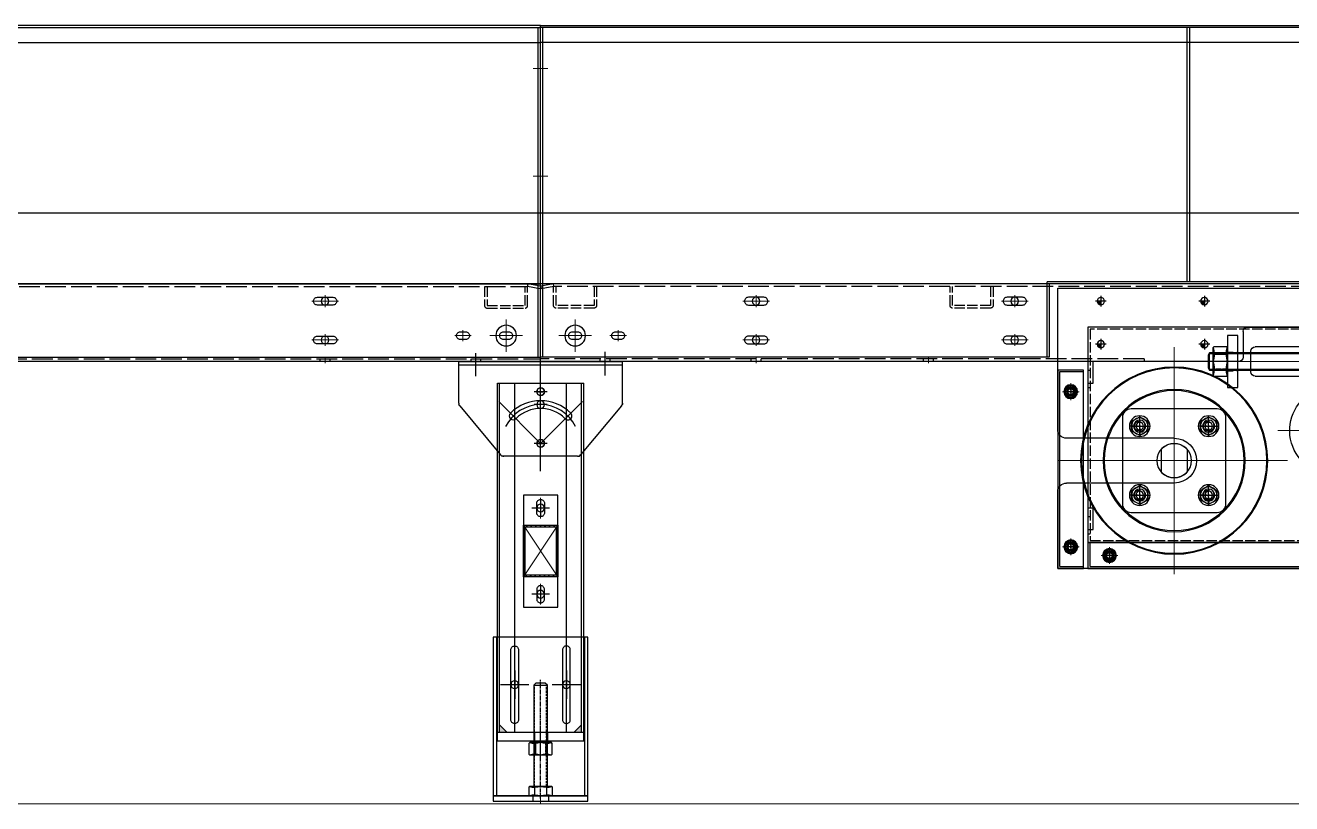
# Model space of a CAD drawing. Header units: millimetres. Extents: x 845401 to 948039, y 511594 to 550263.
# Drawn here: x 899721 to 901190, y 544184 to 545087 of the extents above; entities that cross this region are included whole.
import ezdxf

# ---------------------------------------------------------------- set-up
doc = ezdxf.new("R2010")
doc.units = ezdxf.units.MM
for name, pattern in [('ACAD_ISO02W100', [15, 12, -3]), ('CENTER', [0]), ('CENTER1', [28, 25, -1, 1, -1]), ('CENTER2', [28.575, 19.05, -3.175, 3.175, -3.175]), ('DASHED', [0.75, 0.5, -0.25]), ('HIDDEN', [0.375, 0.25, -0.125])]:
    doc.linetypes.add(name, pattern=pattern)
for name, color, linetype in [('00', 7, 'Continuous'), ('21', 1, 'Continuous'), ('2细线层', 4, 'Continuous'), ('3中心线层', 1, 'CENTER'), ('4虚线层', 6, 'DASHED'), ('5剖面线层', 2, 'Continuous'), ('虚线', 4, 'ACAD_ISO02W100')]:
    doc.layers.add(name, color=color, linetype=linetype)
for name, color, linetype, lineweight in [('A-剖-0.10mm.......SECT-L01', 255, 'Continuous', 18), ('中心线', 1, 'CENTER', 9), ('剖面线', 6, 'Continuous', 15), ('粗实线', 7, 'Continuous', 30), ('细实线', 2, 'Continuous', 18)]:
    doc.layers.add(name, color=color, linetype=linetype, lineweight=lineweight)

# ---------------------------------------------------------------- blocks, each defined once
blk = doc.blocks.new('G$C56B2856F')
at = {"linetype": 'ByBlock', "lineweight": -2}
h = blk.add_hatch(dxfattribs=at)
h.set_pattern_fill('ANSI31', color=0, scale=0.2, style=0)
h.set_pattern_definition([(45, (-3782.49265, -49905.5814), (-0.449012806, 0.449012806), [])])
h.paths.add_polyline_path([(4.25, 0), (0, 0), (0, -4.25, 0.4142136)])
at = {"color": 1, "linetype": 'CENTER', "lineweight": -2, "ltscale": 3}
for p, q in [((-6.25, 0), (6.25, 0)), ((0, 6.25), (0, -6.25))]:
    blk.add_line(p, q, dxfattribs=at)
at = {"color": 0, "linetype": 'ByBlock', "lineweight": -2}
blk.add_circle((0, 0), 4.25, dxfattribs=at)
blk = doc.blocks.new('G$C93B904BA')
at = {"color": 1, "linetype": 'CENTER', "lineweight": -2, "ltscale": 3}
for p, q in [((-7, 0), (7, 0)), ((0, 7), (0, -7))]:
    blk.add_line(p, q, dxfattribs=at)
at = {"color": 0, "linetype": 'ByBlock', "lineweight": -2}
blk.add_circle((0, 0), 5, dxfattribs=at)
blk = doc.blocks.new('A$C09AA00CB')
blk.add_circle((9, 9), 4.4)
at = {"layer": '2细线层'}
blk.add_arc((9, 9), 6, 160.1448, 98.7462, dxfattribs=at)
at = {"layer": '3中心线层'}
for p, q in [((9, 0), (9, 18)), ((18, 9), (0, 9))]:
    blk.add_line(p, q, dxfattribs=at)
blk = doc.blocks.new('A$C58936E23')
at = {"color": 0, "linetype": 'ByBlock', "lineweight": -2}
for p, q in [((676, 248), (676, 272)), ((560, 226.9), (560, 238)), ((600, 226.9), (600, 238))]:
    blk.add_line(p, q, dxfattribs=at)
blk.add_lwpolyline([(859, 90), (865, 90), (865, 65), (859, 65)], close=True, dxfattribs=at)
for centre in [(420, 35), (500, 35)]:
    blk.add_circle(centre, 5, dxfattribs=at)
for centre, radius, start, end in [((50, 295), 50, 90.0059, 231.409), ((580, 180), 51, 113.0888, 66.9112)]:
    blk.add_arc(centre, radius, start, end, dxfattribs=at)
at = {"color": 0, "linetype": 'ByBlock'}
for centre, start, end in [((671, 272), 0, 90), ((555, 238), 0, 90), ((605, 238), 90, 180), ((671, 248), 270, 0)]:
    blk.add_arc(centre, 5, start, end, dxfattribs=at)
at = {"layer": '中心线', "color": 1, "linetype": 'CENTER2', "ltscale": 8}
for p, q in [((60, 286.5), (60, 323.5)), ((94, 325), (116, 325)), ((105, 318), (105, 332)), ((204.2, 330), (215.8, 330)), ((210, 335.8), (210, 324.2)), ((554.2, 330), (565.8, 330)), ((560, 335.8), (560, 324.2)), ((32, 305), (88, 305)), ((125.2, 305), (144.2, 305)), ((94, 285), (116, 285)), ((105, 278), (105, 292)), ((245.2, 260), (216.7, 260)), ((680.8, 260), (709.3, 260)), ((765, 176), (765, 110.1)), ((427.2, 35), (412.7, 35)), ((420, 27.7), (420, 42.2)), ((507.2, 35), (492.7, 35)), ((500, 27.7), (500, 42.2))]:
    blk.add_line(p, q, dxfattribs=at)
at = {"layer": '中心线', "color": 1, "linetype": 'CENTER2', "ltscale": 15}
for p, q in [((680, 260), (248, 260)), ((580, 115.3), (580, 244.7)), ((644.7, 180), (515.3, 180)), ((900, 145), (734, 145))]:
    blk.add_line(p, q, dxfattribs=at)
at = {"layer": '粗实线'}
for p, q in [((900, 345), (50, 345)), ((900, 181), (900, 345)), ((251, 248), (251, 272)), ((256, 277), (671, 277)), ((350, 20), (18.8, 255.9)), ((555, 243), (256, 243)), ((671, 243), (605, 243)), ((765, 171), (890, 171)), ((765, 119), (890, 119)), ((900, 20), (900, 109)), ((350, 20), (900, 20))]:
    blk.add_line(p, q, dxfattribs=at)
for points in [[(109, 320.5), (101, 320.5, -0.414214), (96.5, 325, -0.414214), (101, 329.5), (109, 329.5, -0.414214), (113.5, 325, -0.414214)], [(50.5, 320.5), (69.5, 320.5, -0.414214), (85, 305, -0.414214), (69.5, 289.5), (50.5, 289.5, -0.414214), (35, 305, -0.414214)], [(109, 280.5), (101, 280.5, -0.414214), (96.5, 285, -0.414214), (101, 289.5), (109, 289.5, -0.414214), (113.5, 285, -0.414214)]]:
    blk.add_lwpolyline(points, format="xyb", close=True, dxfattribs=at)
for points in [[(129, 325), (141, 325), (141, 285), (129, 285)], [(192, 295), (198, 295), (198, 270), (192, 270)], [(235, 290), (223, 290), (223, 230), (235, 230)], [(691, 290), (703, 290), (703, 230), (691, 230)], [(859, 260), (865, 260), (865, 235), (859, 235)]]:
    blk.add_lwpolyline(points, close=True, dxfattribs=at)
at = {"layer": '粗实线', "linetype": 'CENTER1'}
for centre in [(210, 330), (560, 330)]:
    blk.add_circle(centre, 3.25, dxfattribs=at)
at = {"layer": '粗实线'}
for centre, radius, start, end in [((256, 272), 5, 90, 180), ((256, 248), 5, 180, 270), ((890, 181), 10, 270, 0), ((765, 145), 26, 90, 270), ((890, 109), 10, 0, 90)]:
    blk.add_arc(centre, radius, start, end, dxfattribs=at)
at = {"layer": '细实线', "linetype": 'CENTER1'}
for centre in [(210, 330), (560, 330)]:
    blk.add_arc(centre, 4, 180, 90, dxfattribs=at)
at = {"layer": '虚线', "linetype": 'DASHED', "ltscale": 0.5}
for p, q in [((129, 313.5), (141, 313.5)), ((129, 296.5), (141, 296.5)), ((223, 271), (235, 271)), ((703, 271), (691, 271)), ((223, 249), (235, 249)), ((703, 249), (691, 249))]:
    blk.add_line(p, q, dxfattribs=at)
at = {"color": 0, "linetype": 'ByBlock', "lineweight": -2, "extrusion": (0, 0, -1), "xscale": -1, "zscale": -1}
for name, p in [('G$C56B2856F', (-170, 330)), ('G$C56B2856F', (-450, 330)), ('G$C56B2856F', (-730, 330)), ('G$C56B2856F', (-850, 330)), ('G$C56B2856F', (-730, 280)), ('G$C56B2856F', (-850, 280)), ('G$C93B904BA', (-885, 225)), ('G$C93B904BA', (-134.7, 191.8)), ('G$C93B904BA', (-338.3, 46.7)), ('G$C93B904BA', (-885, 45)), ('G$C93B904BA', (-590, 35)), ('G$C93B904BA', (-840, 35))]:
    blk.add_blockref(name, p, dxfattribs=at)
at = {"color": 0, "linetype": 'ByBlock', "lineweight": -2}
for p in [(716, 176), (796, 176), (716, 96), (796, 96)]:
    blk.add_blockref('A$C09AA00CB', p, dxfattribs=at)
blk = doc.blocks.new('A$C4725517A')
for p, q in [((116.6, 144.8), (116.6, 118.4)), ((146.6, 144.8), (146.6, 118.4))]:
    blk.add_line(p, q)
for radius in [108.5, 107.5, 20]:
    blk.add_circle((131.6, 131.6), radius)
at = {"layer": '中心线', "ltscale": 10}
for p, q in [((131.6, 263.2), (131.6, 0)), ((263.2, 131.6), (0, 131.6))]:
    blk.add_line(p, q, dxfattribs=at)
blk = doc.blocks.new('A$C2DEA4E17')
for p, q in [((116.6, 144.8), (116.6, 118.4)), ((146.6, 144.8), (146.6, 118.4))]:
    blk.add_line(p, q)
for radius in [82.5, 81.2, 20]:
    blk.add_circle((131.6, 131.6), radius)
at = {"layer": '中心线', "ltscale": 10}
for p, q in [((131.6, 263.2), (131.6, 0)), ((263.2, 131.6), (0, 131.6))]:
    blk.add_line(p, q, dxfattribs=at)
blk = doc.blocks.new('M20XA')
at = {"layer": '中心线', "ltscale": 5}
blk.add_line((0, 12.4), (0, -12.7), dxfattribs=at)
at = {"layer": '粗实线', "color": 2}
for p, q in [((-8.7, -8.1), (-8.7, 6.2)), ((8.7, -8.1), (8.7, 6.2))]:
    blk.add_line(p, q, dxfattribs=at)
blk.add_lwpolyline([(-16, 7.6), (16, 7.6), (17, 6.6), (17, -8.4), (16, -9.4), (-16, -9.4), (-17, -8.4), (-17, 6.6)], close=True, dxfattribs=at)
for centre, start, end in [((-8.6, 34), 253.9372, 288.0244), ((8.6, 34), 251.9756, 286.0628), ((-8.6, -35.8), 71.9756, 106.0628), ((8.6, -35.8), 73.9372, 108.0244)]:
    blk.add_arc(centre, 27.8, start, end, dxfattribs=at)
at = {"layer": '虚线', "ltscale": 0.5}
for p, q in [((-8.8, 7.6), (-8.8, -9.4)), ((8.8, 7.6), (8.8, -9.4))]:
    blk.add_line(p, q, dxfattribs=at)
for points in [[(-10, -9.4), (-10, 7.6)], [(10, 7.6), (10, -9.4)]]:
    blk.add_lwpolyline(points, dxfattribs=at)
blk = doc.blocks.new('G$CD5F4420C')
at = {"color": 0, "linetype": 'ByBlock', "lineweight": -2}
for p, q in [((1.5, 20), (1.5, 0)), ((523.5, 0), (523.5, 20))]:
    blk.add_line(p, q, dxfattribs=at)
at = {"layer": '中心线', "ltscale": 10}
blk.add_line((525, 10), (0, 10), dxfattribs=at)
at = {"layer": '粗实线'}
blk.add_lwpolyline([(0, 10), (0, 17.5), (1.5, 20), (523.5, 20), (525, 17.5), (525, 2.5), (523.5, 0), (1.5, 0), (0, 2.5), (0, 10)], dxfattribs=at)
at = {"layer": '细实线', "ltscale": 10}
for p, q in [((0.7, 18.8), (524.3, 18.8)), ((0.7, 1.2), (524.3, 1.2))]:
    blk.add_line(p, q, dxfattribs=at)
blk = doc.blocks.new('G$CA2CF0012')
at = {"rotation": 89.99999999999999}
for p in [(13.1, 17), (42.1, 17), (151.3, 17), (207.3, 17), (510.1, 17)]:
    blk.add_blockref('M20XA', p, dxfattribs=at)
at = {"color": 0, "linetype": 'ByBlock', "lineweight": -2}
blk.add_blockref('G$CD5F4420C', (0, 7), dxfattribs=at)
blk = doc.blocks.new('A$C040F782D12')
for p, q in [((862828.4, -655715.1), (862866.9, -655715.1)), ((862828.4, -655715.1), (862828.4, -655715.1)), ((862863.9, -655718.1), (862831.4, -655718.1)), ((862865.4, -655752.1), (862865.4, -655719.6)), ((862868.4, -655716.6), (862868.4, -655755.1)), ((862868.4, -655755.1), (862868.4, -655755.1))]:
    blk.add_line(p, q)
for centre, radius, start, end in [((862831.4, -655715.1), 3, 180, 270), ((862866.9, -655716.6), 1.5, 0, 90), ((862863.9, -655719.6), 1.5, 0, 90), ((862868.4, -655752.1), 3, 180, 270)]:
    blk.add_arc(centre, radius, start, end)
blk = doc.blocks.new('A$C433C1705')
at = {"layer": '虚线', "ltscale": 5}
blk.add_blockref('A$C040F782D12', (-862828.4, 655755.1), dxfattribs=at)
blk = doc.blocks.new('A$C13691031')
at = {"layer": '虚线'}
for p, q in [((5, 40), (5, 18)), ((8, 40), (8, 18)), ((52, 18), (52, 40)), ((55, 18), (55, 40)), ((8, 18), (52, 18)), ((8, 15), (52, 15))]:
    blk.add_line(p, q, dxfattribs=at)
for centre, start, end in [((8, 18), 180, 270), ((52, 18), 270, 0)]:
    blk.add_arc(centre, 3, start, end, dxfattribs=at)
blk = doc.blocks.new('A$C2CE218CC')
at = {"layer": '中心线', "ltscale": 4}
for p, q in [((810, 75.2), (810, 88.8)), ((1110, 75.2), (1110, 88.8)), ((803.2, 82), (816.8, 82)), ((1103.2, 82), (1116.8, 82)), ((803.2, 37), (816.8, 37)), ((810, 30.2), (810, 43.8)), ((1103.2, 37), (1116.8, 37)), ((1110, 30.2), (1110, 43.8))]:
    blk.add_line(p, q, dxfattribs=at)
at = {"layer": '中心线', "ltscale": 3}
for p, q in [((1270, 48.5), (1270, 35.5)), ((1320, 48.5), (1320, 35.5)), ((1279.5, 42), (1260.5, 42)), ((1329.5, 42), (1310.5, 42))]:
    blk.add_line(p, q, dxfattribs=at)
at = {"layer": '中心线', "ltscale": 2}
for p, q in [((910, 10), (910, 17)), ((1110, 10), (1110, 17)), ((1285, 10), (1285, 17))]:
    blk.add_line(p, q, dxfattribs=at)
at = {"layer": '粗实线'}
for p, q in [((0, 102), (1360, 102)), ((0, 57), (0, 102)), ((1360, 12), (1360, 102)), ((540, 52), (5, 52)), ((545, 47), (545, 17)), ((550, 12), (1360, 12))]:
    blk.add_line(p, q, dxfattribs=at)
for points in [[(1273, 46.5), (1267, 46.5, 0.414214), (1262.5, 42), (1262.5, 42, 0.414214), (1267, 37.5), (1273, 37.5, 0.414214), (1277.5, 42), (1277.5, 42, 0.414214)], [(1323, 46.5), (1317, 46.5, 0.414214), (1312.5, 42), (1312.5, 42, 0.414214), (1317, 37.5), (1323, 37.5, 0.414214), (1327.5, 42), (1327.5, 42, 0.414214)]]:
    blk.add_lwpolyline(points, format="xyb", close=True, dxfattribs=at)
for centre in [(810, 82), (1110, 82), (810, 37), (1110, 37)]:
    blk.add_circle(centre, 4.5, dxfattribs=at)
for centre, start, end in [((5, 57), 180, 270), ((540, 47), 0, 90), ((550, 17), 180, 270)]:
    blk.add_arc(centre, 5, start, end, dxfattribs=at)
at = {"layer": '虚线', "ltscale": 2}
for p, q in [((15, 102), (0.2, 99.4)), ((0.2, 99.4), (0.7, 96.4)), ((15.3, 99), (0.7, 96.4)), ((15.3, 99), (15, 102)), ((15.3, 99), (1345, 99)), ((1344.7, 99), (1345, 102)), ((1344.7, 99), (1359.3, 96.4)), ((1345, 102), (1359.8, 99.4)), ((1359.8, 99.4), (1359.3, 96.4)), ((660, 15), (660, 12)), ((660, 15), (1360, 15)), ((904.2, 12), (904.2, 15)), ((915.7, 12), (915.7, 15)), ((1104.2, 12), (1104.2, 15)), ((1115.7, 12), (1115.7, 15)), ((1279.2, 12), (1279.2, 15)), ((1290.7, 12), (1290.7, 15))]:
    blk.add_line(p, q, dxfattribs=at)
at = {"layer": '虚线'}
for p, q in [((1295, 99), (1295, 77)), ((1298, 99), (1298, 77)), ((1342, 77), (1342, 99)), ((1345, 77), (1345, 99)), ((1298, 77), (1342, 77)), ((1298, 74), (1342, 74))]:
    blk.add_line(p, q, dxfattribs=at)
for centre, start, end in [((1298, 77), 180, 270), ((1342, 77), 270, 0)]:
    blk.add_arc(centre, 3, start, end, dxfattribs=at)
at = {"color": 0, "linetype": 'ByBlock', "lineweight": -2}
for name, p in [('G$C56B2856F', (30, 82)), ('G$C93B904BA', (70, 82)), ('G$C56B2856F', (310, 82)), ('G$C93B904BA', (420, 82)), ('G$C56B2856F', (590, 82)), ('G$C56B2856F', (710, 82)), ('G$C56B2856F', (590, 32)), ('G$C56B2856F', (710, 32))]:
    blk.add_blockref(name, p, dxfattribs=at)
at = {"layer": '虚线', "ltscale": 2, "xscale": -1}
blk.add_blockref('A$C433C1705', (55, 59), dxfattribs=at)
at = {"layer": '虚线', "ltscale": 2}
for p in [(330, 59), (830, 59)]:
    blk.add_blockref('A$C13691031', p, dxfattribs=at)
blk = doc.blocks.new('A$C3BF44A2F')
at = {"layer": '中心线', "ltscale": 4}
for p, q in [((570, 62.5), (570, 50.5)), ((770, 62.5), (770, 50.5))]:
    blk.add_line(p, q, dxfattribs=at)
at = {"layer": '粗实线'}
for p, q in [((200, 245), (200, 305)), ((200, 305), (200, 305)), ((200, 305), (870, 305)), ((870, 305), (870, 55)), ((200, 245), (470, 55)), ((870, 55), (470, 55))]:
    blk.add_line(p, q, dxfattribs=at)
at = {"layer": '虚线'}
for p, q in [((202.5, 302.5), (867.5, 302.5)), ((202.5, 246.3), (202.5, 302.5)), ((867.5, 302.5), (867.5, 57.5)), ((202.5, 290), (200, 290)), ((202.5, 275), (200, 275)), ((202.5, 270), (200, 270)), ((870, 255), (867.5, 255)), ((202.5, 246.3), (200, 245)), ((202.5, 246.3), (470.8, 57.5)), ((870, 240), (867.5, 240)), ((870, 235), (867.5, 235)), ((250.5, 212.5), (249.1, 210.5)), ((870, 85), (867.5, 85)), ((870, 70), (867.5, 70)), ((870, 65), (867.5, 65)), ((867.5, 57.5), (470.8, 57.5))]:
    blk.add_line(p, q, dxfattribs=at)
blk = doc.blocks.new('M8LMDS')
at = {"layer": '中心线', "ltscale": 2.5}
for p, q in [((-9.7, 0), (9.7, 0)), ((0, 9.7), (0, -9.7))]:
    blk.add_line(p, q, dxfattribs=at)
at = {"layer": '虚线', "color": 2}
blk.add_lwpolyline([(-4, 7), (-8.1, 0), (-4, -7), (4, -7), (8.1, 0), (4, 7)], close=True, dxfattribs=at)
at = {"layer": '虚线', "color": 2, "ltscale": 10}
blk.add_circle((0, 0), 3.4, dxfattribs=at)
blk.add_arc((0, 0), 4, 0, 270, dxfattribs=at)
blk = doc.blocks.new('G$C99142C59')
at = {"layer": '中心线', "color": 1, "linetype": 'CENTER2', "ltscale": 5}
for p, q in [((-8, 0), (8, 0)), ((0, -8), (0, 8))]:
    blk.add_line(p, q, dxfattribs=at)
at = {"layer": '粗实线'}
blk.add_circle((0, 0), 4.5, dxfattribs=at)
blk.add_blockref('M8LMDS', (0, 0))
blk = doc.blocks.new('G$CC7797B18')
at = {"color": 0, "linetype": 'ByBlock', "lineweight": -2, "xscale": -1, "rotation": 270}
blk.add_blockref('G$C99142C59', (0, 0), dxfattribs=at)
blk = doc.blocks.new('A$C38A40C21')
at = {"layer": '粗实线'}
blk.add_lwpolyline([(0, 230), (30, 230), (30, 0), (0, 0)], close=True, dxfattribs=at)
at = {"layer": '虚线', "linetype": 'DASHED'}
blk.add_lwpolyline([(0, 228), (28, 228), (28, 2), (0, 2)], dxfattribs=at)
at = {"color": 0, "linetype": 'ByBlock', "lineweight": -2, "rotation": 90}
blk.add_blockref('G$CC7797B18', (15, 205), dxfattribs=at)
at = {"color": 0, "linetype": 'ByBlock', "lineweight": -2, "xscale": -1, "rotation": 90}
blk.add_blockref('G$CC7797B18', (15, 25), dxfattribs=at)
blk = doc.blocks.new('A$C38D108FB')
at = {"layer": '粗实线'}
blk.add_lwpolyline([(0, 325), (30, 325), (30, 25), (0, 25)], close=True, dxfattribs=at)
at = {"layer": '虚线', "linetype": 'DASHED'}
blk.add_lwpolyline([(0, 323), (28, 323), (28, 27), (0, 27)], dxfattribs=at)
at = {"color": 0, "linetype": 'ByBlock', "lineweight": -2, "rotation": 90}
blk.add_blockref('G$CC7797B18', (15, 300), dxfattribs=at)
at = {"color": 0, "linetype": 'ByBlock', "lineweight": -2, "xscale": -1, "rotation": 90}
blk.add_blockref('G$CC7797B18', (15, 50), dxfattribs=at)
blk = doc.blocks.new('A$C788B41CB')
at = {"layer": '中心线'}
for p, q in [((20, 88), (20, 112)), ((100, 88), (100, 112)), ((8, 100), (32, 100)), ((60, 93.1), (60, 26.9)), ((88, 100), (112, 100)), ((32.7, 60), (87.3, 60)), ((20, 8), (20, 32)), ((100, 8), (100, 32)), ((8, 20), (32, 20)), ((88, 20), (112, 20))]:
    blk.add_line(p, q, dxfattribs=at)
at = {"layer": '粗实线'}
for p, q in [((45, 73.2), (45, 46.8)), ((75, 73.2), (75, 46.8))]:
    blk.add_line(p, q, dxfattribs=at)
blk.add_lwpolyline([(10, 120), (110, 120, -0.414214), (120, 110), (120, 10, -0.414214), (110, 0), (10, 0, -0.414214), (0, 10), (0, 110, -0.414214)], format="xyb", close=True, dxfattribs=at)
for centre in [(20, 100), (100, 100), (20, 20), (100, 20)]:
    blk.add_circle(centre, 7, dxfattribs=at)
for start, end in [(41.4096, 138.5904), (221.4096, 318.5904)]:
    blk.add_arc((60, 60), 20, start, end, dxfattribs=at)
blk = doc.blocks.new('OBM12')
at = {"layer": '21', "linetype": 'Continuous'}
for p, q in [((-2, 0), (-12, 0)), ((-1, 0), (1, 0)), ((0, 2), (0, 12)), ((0, -1), (0, 1)), ((2, 0), (12, 0)), ((0, -2), (0, -12))]:
    blk.add_line(p, q, dxfattribs=at)
blk.add_lwpolyline([(9.5, 5.5), (0, 11), (-9.5, 5.5), (-9.5, -5.5), (0, -11), (9.5, -5.5)], close=True, dxfattribs=at)
blk.add_circle((0, 0), 9.5, dxfattribs=at)
blk = doc.blocks.new('A$C6142414D')
at = {"layer": '21', "linetype": 'Continuous'}
blk.add_circle((12, 12), 12, dxfattribs=at)
at = {"linetype": 'Continuous'}
blk.add_blockref('OBM12', (12, 12), dxfattribs=at)
blk = doc.blocks.new('OBM08')
at = {"layer": '21', "linetype": 'Continuous'}
for p, q in [((-2, 0), (-8.5, 0)), ((-1, 0), (1, 0)), ((0, 2), (0, 8.5)), ((0, -1), (0, 1)), ((2, 0), (8.5, 0)), ((0, -2), (0, -8.5))]:
    blk.add_line(p, q, dxfattribs=at)
blk.add_lwpolyline([(6.5, 3.8), (0, 7.5), (-6.5, 3.8), (-6.5, -3.8), (0, -7.5), (6.5, -3.8)], close=True, dxfattribs=at)
blk.add_circle((0, 0), 6.5, dxfattribs=at)
blk = doc.blocks.new('A$C3BFB7E3F')
at = {"layer": '21', "linetype": 'Continuous'}
blk.add_circle((8.5, 8.5), 8, dxfattribs=at)
at = {"linetype": 'Continuous'}
blk.add_blockref('OBM08', (8.5, 8.5), dxfattribs=at)
blk = doc.blocks.new('A$C51416CBA')
at = {"color": 0, "linetype": 'ByBlock', "lineweight": -2}
for name, p in [('A$C2CE218CC', (146.5, 253)), ('A$C3BF44A2F', (1.5, 0)), ('G$CA2CF0012', (207, 248)), ('A$C38A40C21', (876.5, 25)), ('A$C788B41CB', (711.5, 90)), ('A$C6142414D', (719.5, 178)), ('A$C6142414D', (799.5, 178)), ('A$C6142414D', (719.5, 98)), ('A$C6142414D', (799.5, 98))]:
    blk.add_blockref(name, p, dxfattribs=at)
at = {"linetype": 'CENTER', "lineweight": -2}
blk.add_blockref('A$C58936E23', (6.5, 5), dxfattribs=at)
for name in ['A$C4725517A', 'A$C2DEA4E17']:
    blk.add_blockref(name, (639.9, 18.4))
at = {"color": 0, "linetype": 'ByBlock', "lineweight": -2, "rotation": 270}
blk.add_blockref('A$C38D108FB', (546.5, 55), dxfattribs=at)
at = {"layer": '21', "linetype": 'Continuous'}
for p in [(883, 221.5), (838, 31.5), (883, 41.5)]:
    blk.add_blockref('A$C3BFB7E3F', p, dxfattribs=at)
blk = doc.blocks.new('GD9-15GHRTH')
at = {"layer": '中心线', "ltscale": 3}
for p, q in [((-9.5, 0), (9.5, 0)), ((0, 6.5), (0, -6.5))]:
    blk.add_line(p, q, dxfattribs=at)
at = {"layer": '粗实线'}
blk.add_lwpolyline([(-3, 4.5), (3, 4.5, -0.414214), (7.5, 0), (7.5, 0, -0.414214), (3, -4.5), (-3, -4.5, -0.414214), (-7.5, 0), (-7.5, 0, -0.414214)], format="xyb", close=True, dxfattribs=at)
blk = doc.blocks.new('A$C055B7571')
at = {"color": 0, "linetype": 'ByBlock', "lineweight": -2}
for p, q in [((745.5, 27), (745.5, 22)), ((754.5, 27), (754.5, 22))]:
    blk.add_line(p, q, dxfattribs=at)
at = {"layer": '中心线', "ltscale": 4}
for p, q in [((250, 65.2), (250, 78.8)), ((750, 65.2), (750, 78.8)), ((1250, 65.2), (1250, 78.8)), ((1750, 65.2), (1750, 78.8)), ((1950, 65.2), (1950, 78.8)), ((243.2, 72), (256.8, 72)), ((743.2, 72), (756.8, 72)), ((1243.2, 72), (1256.8, 72)), ((1743.2, 72), (1756.8, 72)), ((1943.2, 72), (1956.8, 72)), ((250, 20.2), (250, 33.8)), ((750, 20.2), (750, 33.8)), ((1250, 20.2), (1250, 33.8)), ((1750, 20.2), (1750, 33.8)), ((1950, 20.2), (1950, 33.8)), ((243.2, 27), (256.8, 27)), ((743.2, 27), (756.8, 27)), ((743.2, 22), (756.8, 22)), ((750, 15.2), (750, 28.8)), ((1243.2, 27), (1256.8, 27)), ((1743.2, 27), (1756.8, 27)), ((1943.2, 27), (1956.8, 27)), ((75, 0), (75, 7)), ((250, 0), (250, 7)), ((750, 0), (750, 7)), ((1250, 0), (1250, 7)), ((1750, 0), (1750, 7)), ((1850, 0), (1850, 7)), ((2000, 0), (2000, 7))]:
    blk.add_line(p, q, dxfattribs=at)
at = {"layer": '粗实线'}
for p, q in [((2360, 92), (0, 92)), ((0, 2), (0, 92)), ((2360, 7), (2360, 92)), ((2110, 37), (2185, 37)), ((2095, 7), (2095, 22)), ((2200, 22), (2200, 7)), ((0, 2), (2090, 2)), ((2205, 2), (2355, 2))]:
    blk.add_line(p, q, dxfattribs=at)
for centre in [(250, 72), (750, 72), (1250, 72), (1750, 72), (1950, 72), (250, 27), (1250, 27), (1750, 27), (1950, 27)]:
    blk.add_circle(centre, 4.5, dxfattribs=at)
for centre, radius, start, end in [((750, 27), 4.5, 0, 180), ((2110, 22), 15, 90, 180), ((2185, 22), 15, 0, 90), ((750, 22), 4.5, 180, 0), ((2090, 7), 5, 270, 0), ((2205, 7), 5, 180, 270), ((2355, 7), 5, 270, 0)]:
    blk.add_arc(centre, radius, start, end, dxfattribs=at)
at = {"layer": '虚线', "color": 4, "ltscale": 2}
for p, q in [((0.2, 89.4), (15, 92)), ((0.2, 89.4), (0.7, 86.4)), ((0.7, 86.4), (15.3, 89)), ((15, 92), (15.3, 89)), ((2344.7, 89), (15.3, 89)), ((2345, 92), (2344.7, 89)), ((2359.3, 86.4), (2344.7, 89)), ((2359.8, 89.4), (2345, 92)), ((2359.8, 89.4), (2359.3, 86.4)), ((2060, 5), (0, 5)), ((2060, 5), (2060, 2))]:
    blk.add_line(p, q, dxfattribs=at)
at = {"layer": '虚线'}
for p, q in [((69.2, 2), (69.2, 5)), ((80.7, 2), (80.7, 5)), ((244.2, 2), (244.2, 5)), ((255.7, 2), (255.7, 5)), ((744.2, 2), (744.2, 5)), ((755.7, 2), (755.7, 5)), ((1244.2, 2), (1244.2, 5)), ((1255.7, 2), (1255.7, 5)), ((1744.2, 2), (1744.2, 5)), ((1755.7, 2), (1755.7, 5)), ((1844.2, 2), (1844.2, 5)), ((1855.7, 2), (1855.7, 5)), ((1994.2, 2), (1994.2, 5)), ((2005.7, 2), (2005.7, 5))]:
    blk.add_line(p, q, dxfattribs=at)
at = {"color": 0, "linetype": 'ByBlock', "lineweight": -2}
for name, p in [('G$C56B2856F', (2050, 72)), ('G$C56B2856F', (2190, 72)), ('G$C93B904BA', (2290, 72)), ('G$C56B2856F', (2330, 72)), ('G$C93B904BA', (2080, 27)), ('G$C56B2856F', (2050, 22)), ('G$C56B2856F', (2330, 22))]:
    blk.add_blockref(name, p, dxfattribs=at)
at = {"color": 2, "extrusion": (0, 0, -1), "zscale": -1}
for p in [(-40, 32), (-90, 32)]:
    blk.add_blockref('GD9-15GHRTH', p, dxfattribs=at)
at = {"layer": '虚线', "ltscale": 2, "extrusion": (0, 0, -1), "zscale": -1}
for p in [(-70, 49), (-680, 49), (-1330, 49), (-1930, 49)]:
    blk.add_blockref('A$C13691031', p, dxfattribs=at)
at = {"layer": '虚线', "ltscale": 2}
blk.add_blockref('A$C433C1705', (2305, 49), dxfattribs=at)
blk = doc.blocks.new('A$C12C21AB3')
at = {"color": 0, "linetype": 'ByBlock', "lineweight": -2}
blk.add_blockref('A$C055B7571', (0, 43), dxfattribs=at)
blk = doc.blocks.new('GZSF23SWW2')
at = {"layer": '中心线', "ltscale": 3}
for p, q in [((-12.5, 0), (18.5, 0)), ((3, -6.5), (3, 6.5))]:
    blk.add_line(p, q, dxfattribs=at)
at = {"layer": '粗实线'}
blk.add_lwpolyline([(-6, 4.5), (12, 4.5, -0.414214), (16.5, 0), (16.5, 0, -0.414214), (12, -4.5), (-6, -4.5, -0.414214), (-10.5, 0), (-10.5, 0, -0.414214)], format="xyb", close=True, dxfattribs=at)
blk = doc.blocks.new('A$Caff717ab')
at = {"color": 0, "linetype": 'ByBlock', "lineweight": -2}
blk.add_line((916.4, 85, 0.1), (1506.4, 85, 0.1), dxfattribs=at)
at = {"layer": '中心线'}
for p, q in [((1512.9, 335, 0.1), (1497.9, 335, 0.1)), ((1512.9, 210, 0.1), (1497.9, 210, 0.1)), ((1513.4, 85, 0.1), (1498.4, 85, 0.1)), ((1466.4, 43.9, 0.1), (1466.4, 6.1, 0.1)), ((1485.4, 25, 0.1), (1447.5, 25, 0.1))]:
    blk.add_line(p, q, dxfattribs=at)
at = {"layer": '粗实线'}
for p, q in [((6.4, 167, 0.1), (1506.4, 167, 0.1)), ((6.4, 85, 0.1), (916.4, 85, 0.1)), ((916.4, 85, 0.1), (916.4, 0, 0.1))]:
    blk.add_line(p, q, dxfattribs=at)
at = {"layer": '粗实线', "elevation": 0.1}
blk.add_lwpolyline([(916.4, 0), (1506.4, 0), (1506.4, 385), (6.4, 385)], dxfattribs=at)
at = {"layer": '粗实线'}
blk.add_circle((1466.4, 25, 0.1), 12, dxfattribs=at)
at = {"layer": '虚线', "color": 4, "linetype": 'DASHED'}
for p, q in [((6.4, 382.5, 0.1), (1506.4, 382.5, 0.1)), ((753.4, 365, 0.1), (753.4, 382.5, 0.1)), ((756.4, 365, 0.1), (756.4, 382.5, 0.1)), ((1503.9, 0, 0.1), (1503.9, 382.5, 0.1)), ((6.4, 365, 0.1), (1506.4, 365, 0.1)), ((753.4, 88, 0.1), (753.4, 365, 0.1)), ((756.4, 88, 0.1), (756.4, 365, 0.1)), ((6.4, 87.5, 0.1), (918.9, 87.5, 0.1)), ((918.9, 0, 0.1), (918.9, 87.5, 0.1))]:
    blk.add_line(p, q, dxfattribs=at)
for p in [(953.4, 65, 0.1), (1253.4, 65, 0.1), (953.4, 20, 0.1), (1253.4, 20, 0.1)]:
    blk.add_blockref('GZSF23SWW2', p)
blk = doc.blocks.new('A$C1f7890fa')
at = {"layer": '中心线'}
for p, q in [((0, 340, -0.1), (15, 340, -0.1)), ((0, 215, -0.1), (15, 215, -0.1)), ((0, 90, -0.1), (15, 90, -0.1)), ((46.4, 48.9, -0.1), (46.4, 11.1, -0.1)), ((27.5, 30, -0.1), (65.4, 30, -0.1))]:
    blk.add_line(p, q, dxfattribs=at)
at = {"layer": '粗实线'}
for p, q in [((6.4, 172, -0.1), (2506.4, 172, -0.1)), ((6.4, 90, -0.1), (2026.4, 90, -0.1))]:
    blk.add_line(p, q, dxfattribs=at)
at = {"layer": '粗实线', "elevation": -0.1}
blk.add_lwpolyline([(2026.4, 5), (6.4, 5), (6.4, 390), (2506.4, 390)], dxfattribs=at)
at = {"layer": '粗实线'}
blk.add_circle((46.4, 30, -0.1), 12, dxfattribs=at)
at = {"layer": '虚线', "color": 4, "linetype": 'DASHED'}
for p, q in [((2506.4, 387.5, -0.1), (6.4, 387.5, -0.1)), ((9.4, 370, -0.1), (9.4, 387.5, -0.1)), ((2506.4, 370, -0.1), (6.4, 370, -0.1)), ((9.4, 5, -0.1), (9.4, 370, -0.1))]:
    blk.add_line(p, q, dxfattribs=at)
at = {"extrusion": (0, 0, -1), "zscale": -1}
for p in [(-259.4, 70, 0.1), (-259.4, 25, 0.1)]:
    blk.add_blockref('GZSF23SWW2', p, dxfattribs=at)
blk = doc.blocks.new('A$C36980DBC')
for p, q in [((0, 127.1), (190, 127.1)), ((0, 78.9), (0, 127.1)), ((0, 123.1), (190, 123.1)), ((190, 78.9), (190, 127.1)), ((92.5, 92.1), (97.5, 92.1)), ((95, 89.6), (95, 94.6)), ((1.2, 75.7), (48.5, 18.9)), ((188.8, 75.7), (141.5, 18.9)), ((92.5, 32.1), (97.5, 32.1)), ((95, 29.6), (95, 34.6)), ((137.7, 17.1), (52.3, 17.1))]:
    blk.add_line(p, q)
for centre in [(95, 92.1), (95, 32.1)]:
    blk.add_circle(centre, 4.5)
for centre, radius, start, end in [((5, 78.9), 5, 180, 219.8056), ((95, 32.1), 49.5, 45, 135), ((185, 78.9), 5, 320.1944, 0), ((63.2, 63.9), 4.5, 135, 315), ((95, 32.1), 40.5, 45, 135), ((126.8, 63.9), 4.5, 225, 45), ((52.3, 22.1), 5, 219.8056, 270), ((137.7, 22.1), 5, 270, 320.1944)]:
    blk.add_arc(centre, radius, start, end)
at = {"layer": '2细线层'}
for p, q in [((0, 78.9), (0, 77.1)), ((1.2, 75.7), (0, 77.1)), ((188.8, 75.7), (190, 77.1)), ((190, 78.9), (190, 77.1)), ((50, 17.1), (48.5, 18.9)), ((52.3, 17.1), (50, 17.1)), ((137.7, 17.1), (140, 17.1)), ((140, 17.1), (141.5, 18.9))]:
    blk.add_line(p, q, dxfattribs=at)
at = {"layer": '3中心线层'}
for p, q in [((20, 109.9), (20, 136.8)), ((95, 0), (95, 144.3)), ((170, 111), (170, 138.5)), ((95, 32.1), (46.5, 80.6)), ((95, 32.1), (143.5, 80.6))]:
    blk.add_line(p, q, dxfattribs=at)
blk.add_arc((95, 32.1), 45, 25.7018, 154.2982, dxfattribs=at)
blk = doc.blocks.new('A$C2E170EB7')
at = {"layer": '中心线'}
for p, q in [((25, 186), (25, 90)), ((85, 186), (85, 90)), ((17.5, 138), (32.5, 138)), ((92.5, 138), (77.5, 138)), ((55, 12), (55, 0))]:
    blk.add_line(p, q, dxfattribs=at)
at = {"layer": '粗实线'}
for p, q in [((4, 193), (4, 9)), ((106, 193), (106, 9))]:
    blk.add_line(p, q, dxfattribs=at)
for points in [[(0, 193), (110, 193), (110, 9), (0, 9)], [(0, 9), (110, 9), (110, 3), (0, 3)]]:
    blk.add_lwpolyline(points, close=True, dxfattribs=at)
for points in [[(25, 183), (25, 183, -0.414214), (29.5, 178.5), (29.5, 97.5, -0.414214), (25, 93), (25, 93, -0.414214), (20.5, 97.5), (20.5, 178.5, -0.414214)], [(85, 183), (85, 183, 0.414214), (80.5, 178.5), (80.5, 97.5, 0.414214), (85, 93), (85, 93, 0.414214), (89.5, 97.5), (89.5, 178.5, 0.414214)]]:
    blk.add_lwpolyline(points, format="xyb", close=True, dxfattribs=at)
at = {"layer": '虚线', "ltscale": 0.5}
for p, q in [((46, 9), (46, 3)), ((64, 9), (64, 3))]:
    blk.add_line(p, q, dxfattribs=at)
blk = doc.blocks.new('ew323')
at = {"color": 2, "linetype": 'HIDDEN', "ltscale": 10}
for p, q in [((-1.5, 60.5), (-1.5, 46)), ((10.5, 60.5), (10.5, 46))]:
    blk.add_line(p, q, dxfattribs=at)
at = {"color": 2}
for p, q in [((-1.5, 47.2), (-1.5, 59.2)), ((10.5, 47.2), (10.5, 59.2))]:
    blk.add_line(p, q, dxfattribs=at)
at = {"color": 1, "linetype": 'CENTER2', "ltscale": 0.25}
blk.add_line((4.5, 63.3), (4.5, 41.9), dxfattribs=at)
at = {"color": 2}
blk.add_lwpolyline([(-8, 60.5), (17, 60.5), (18, 59.5), (18, 47), (17, 46), (-8, 46), (-9, 47), (-9, 59.5)], close=True, dxfattribs=at)
blk.add_lwpolyline([(-2.5, 46), (-2.5, 60.5), (11.5, 60.5), (11.5, 46)], dxfattribs=at)
for centre, start, end in [((-2.3, 78.3), 251.7208, 290.8675), ((11.3, 78.3), 249.1325, 288.2792), ((-2.3, 28.2), 69.1325, 108.2792), ((11.3, 28.2), 71.7208, 110.8675)]:
    blk.add_arc(centre, 19.1, start, end, dxfattribs=at)
blk = doc.blocks.new('A$C7142694E')
at = {"color": 1, "linetype": 'CENTER2', "ltscale": 0.25}
blk.add_line((13.8, 0, 0), (13.8, 137.8, 0), dxfattribs=at)
at = {"color": 2}
for p, q in [((21.8, 131.6, 0), (5.8, 131.6, 0)), ((6.8, 12.9, 0), (6.8, 4.3, 0)), ((20.7, 12.9, 0), (20.7, 4.3, 0))]:
    blk.add_line(p, q, dxfattribs=at)
at = {"color": 2, "linetype": 'HIDDEN', "ltscale": 10}
for p, q in [((6.8, 14.1, 0), (6.8, 131.6, 0)), ((20.8, 14.1, 0), (20.8, 131.6, 0))]:
    blk.add_line(p, q, dxfattribs=at)
at = {"color": 2, "elevation": 0}
for points in [[(21.8, 14.1), (5.8, 14.1), (5.8, 131.6), (8.3, 134.1), (19.3, 134.1), (21.8, 131.6)], [(26.5, 3.1), (1, 3.1), (0, 4.1), (0, 13.1), (1, 14.1), (26.5, 14.1), (27.5, 13.1), (27.5, 4.1)]]:
    blk.add_lwpolyline(points, close=True, dxfattribs=at)
at = {"color": 2}
for centre, start, end in [((6.9, 32.7, 0), 252.0147, 290.2789), ((6.9, -15.5, 0), 69.7211, 107.9853), ((20.6, 32.7, 0), 249.7211, 287.9853), ((20.6, -15.5, 0), 72.0147, 110.2789)]:
    blk.add_arc(centre, 19.9, start, end, dxfattribs=at)
at = {"rotation": 180}
blk.add_blockref('ew323', (18.3, 111.1, 0), dxfattribs=at)
blk = doc.blocks.new('G$CA2A9F66B')
at = {"linetype": 'ByBlock', "lineweight": -2}
h = blk.add_hatch(color=2, dxfattribs=at)
h.paths.add_polyline_path([(2.5, 176.9), (2.5, 168.4), (11, 168.4)])
h.paths.add_polyline_path([(89, 168.4), (97.5, 168.4), (97.5, 176.9)])
for p, q in [((0, 158.4, -0.1), (0, 573.4)), ((100, 573.4), (0, 573.4)), ((100, 158.4, -0.1), (100, 573.4)), ((100, 168.4, -0.1), (0, 168.4, -0.1)), ((100, 158.4, -0.1), (0, 158.4, -0.1))]:
    blk.add_line(p, q)
for centre in [(50, 563.4), (50, 548.4), (50, 503.4), (50, 428.4, -0.1), (50, 328.4, -0.1), (20, 223.4, -0.1), (80, 223.4, -0.1)]:
    blk.add_circle(centre, 4.5)
at = {"layer": '3中心线层'}
for p, q in [((42.5, 563.4), (57.5, 563.4)), ((50, 555.9), (50, 570.9)), ((42.5, 548.4), (57.5, 548.4)), ((50, 540.9), (50, 555.9)), ((42.5, 503.4), (57.5, 503.4)), ((50, 495.9), (50, 510.9)), ((39.8, 428.4, -0.1), (60.2, 428.4, -0.1)), ((50, 438.6, -0.1), (50, 418.2, -0.1)), ((50, 338.6, -0.1), (50, 318.2, -0.1)), ((39.8, 328.4, -0.1), (60.2, 328.4, -0.1)), ((20, 239.9, -0.1), (20, 206.9, -0.1)), ((80, 239.9, -0.1), (80, 206.9, -0.1)), ((3.5, 223.4, -0.1), (36.5, 223.4, -0.1)), ((63.5, 223.4, -0.1), (96.5, 223.4, -0.1)), ((50, 150, -0.1), (50, 176.2, -0.1))]:
    blk.add_line(p, q, dxfattribs=at)
at = {"layer": '4虚线层'}
for p, q in [((2.5, 168.4, -0.1), (2.5, 573.4)), ((20, 168.4, -0.1), (20, 573.4)), ((80, 168.4, -0.1), (80, 573.4)), ((97.5, 168.4, -0.1), (97.5, 573.4)), ((42, 168.4, -0.1), (42, 158.4, -0.1)), ((43, 168.4, -0.1), (43, 158.4, -0.1)), ((57, 168.4, -0.1), (57, 158.4, -0.1)), ((58, 168.4, -0.1), (58, 158.4, -0.1))]:
    blk.add_line(p, q, dxfattribs=at)
at = {"layer": '5剖面线层'}
for p, q in [((11, 168.4, -0.1), (2.5, 176.9, -0.1)), ((89, 168.4, -0.1), (97.5, 176.9, -0.1))]:
    blk.add_line(p, q, dxfattribs=at)
blk = doc.blocks.new('A$C39C60854')
at = {"layer": '剖面线'}
h = blk.add_hatch(dxfattribs=at)
h.set_pattern_fill('ANSI31', color=256, scale=30, style=0)
h.set_pattern_definition([(45, (-776643, 668927.5), (-2.65165043, 2.65165043), [])])
h.paths.add_polyline_path([(0, 40), (0, 0), (60, 0), (60, 40)])
h.paths.add_polyline_path([(58, 38), (58, 2), (2, 2), (2, 38)], flags=16)
at = {"layer": '粗实线'}
for points in [[(0, 40), (60, 40), (60, 0), (0, 0)], [(2, 38), (58, 38), (58, 2), (2, 2)]]:
    blk.add_lwpolyline(points, close=True, dxfattribs=at)
blk = doc.blocks.new('A$C771F760B')
at = {"layer": '中心线'}
for p, q in [((32, 20), (8, 20)), ((20, 13.5), (20, 26.5)), ((108, 20), (132, 20)), ((120, 13.5), (120, 26.5))]:
    blk.add_line(p, q, dxfattribs=at)
at = {"layer": '粗实线', "color": 0}
blk.add_lwpolyline([(5, 40), (5, 0), (135, 0), (135, 40)], close=True, dxfattribs=at)
for points in [[(25.5, 24.5), (14.5, 24.5, 0.414214), (10, 20), (10, 20, 0.414214), (14.5, 15.5), (25.5, 15.5, 0.414214), (30, 20), (30, 20, 0.414214)], [(114.5, 24.5), (125.5, 24.5, -0.414214), (130, 20), (130, 20, -0.414214), (125.5, 15.5), (114.5, 15.5, -0.414214), (110, 20), (110, 20, -0.414214)]]:
    blk.add_lwpolyline(points, format="xyb", close=True, dxfattribs=at)
at = {"layer": '细实线'}
for p, q in [((40, 0), (100, 40)), ((40, 40), (100, 0))]:
    blk.add_line(p, q, dxfattribs=at)
at = {"layer": '粗实线'}
blk.add_blockref('A$C39C60854', (40, 0), dxfattribs=at)

msp = doc.modelspace()

# ---------------------------------------------------------------- linework, layer by layer
at = {"layer": 'A-剖-0.10mm.......SECT-L01', "color": 6}
msp.add_line((894760.3, 544183.8, -0.1), (934283.3, 544183.8, -0.1), dxfattribs=at)

# ---------------------------------------------------------------- block references
at = {"color": 0, "linetype": 'ByBlock', "lineweight": -2, "xscale": -1}
for name, p in [('A$C12C21AB3', (900318.5, 544651.8)), ('A$C51416CBA', (901825, 544431.8)), ('A$C2E170EB7', (900373.5, 544183.8, -0.1)), ('A$C7142694E', (900332.3, 544189.7, -0.1))]:
    msp.add_blockref(name, p, dxfattribs=at)
at = {"color": 0, "linetype": 'ByBlock', "lineweight": -2}
msp.add_blockref('A$C36980DBC', (900223.5, 544569.7), dxfattribs=at)
at = {"xscale": -1}
msp.add_blockref('G$CA2A9F66B', (900368.5, 544098.4), dxfattribs=at)
at = {"layer": '00', "linetype": 'Continuous', "xscale": -1, "rotation": 7.188893246543454e-09}
for name, p in [('A$C1f7890fa', (900325, 544696.8, 0.1)), ('A$Caff717ab', (901825, 544701.8, -0.1))]:
    msp.add_blockref(name, p, dxfattribs=at)
at = {"layer": '粗实线', "rotation": 90.00000000000001}
msp.add_blockref('A$C771F760B', (900338.5, 544406.8, -0.1), dxfattribs=at)

doc.saveas('drawing.dxf')
